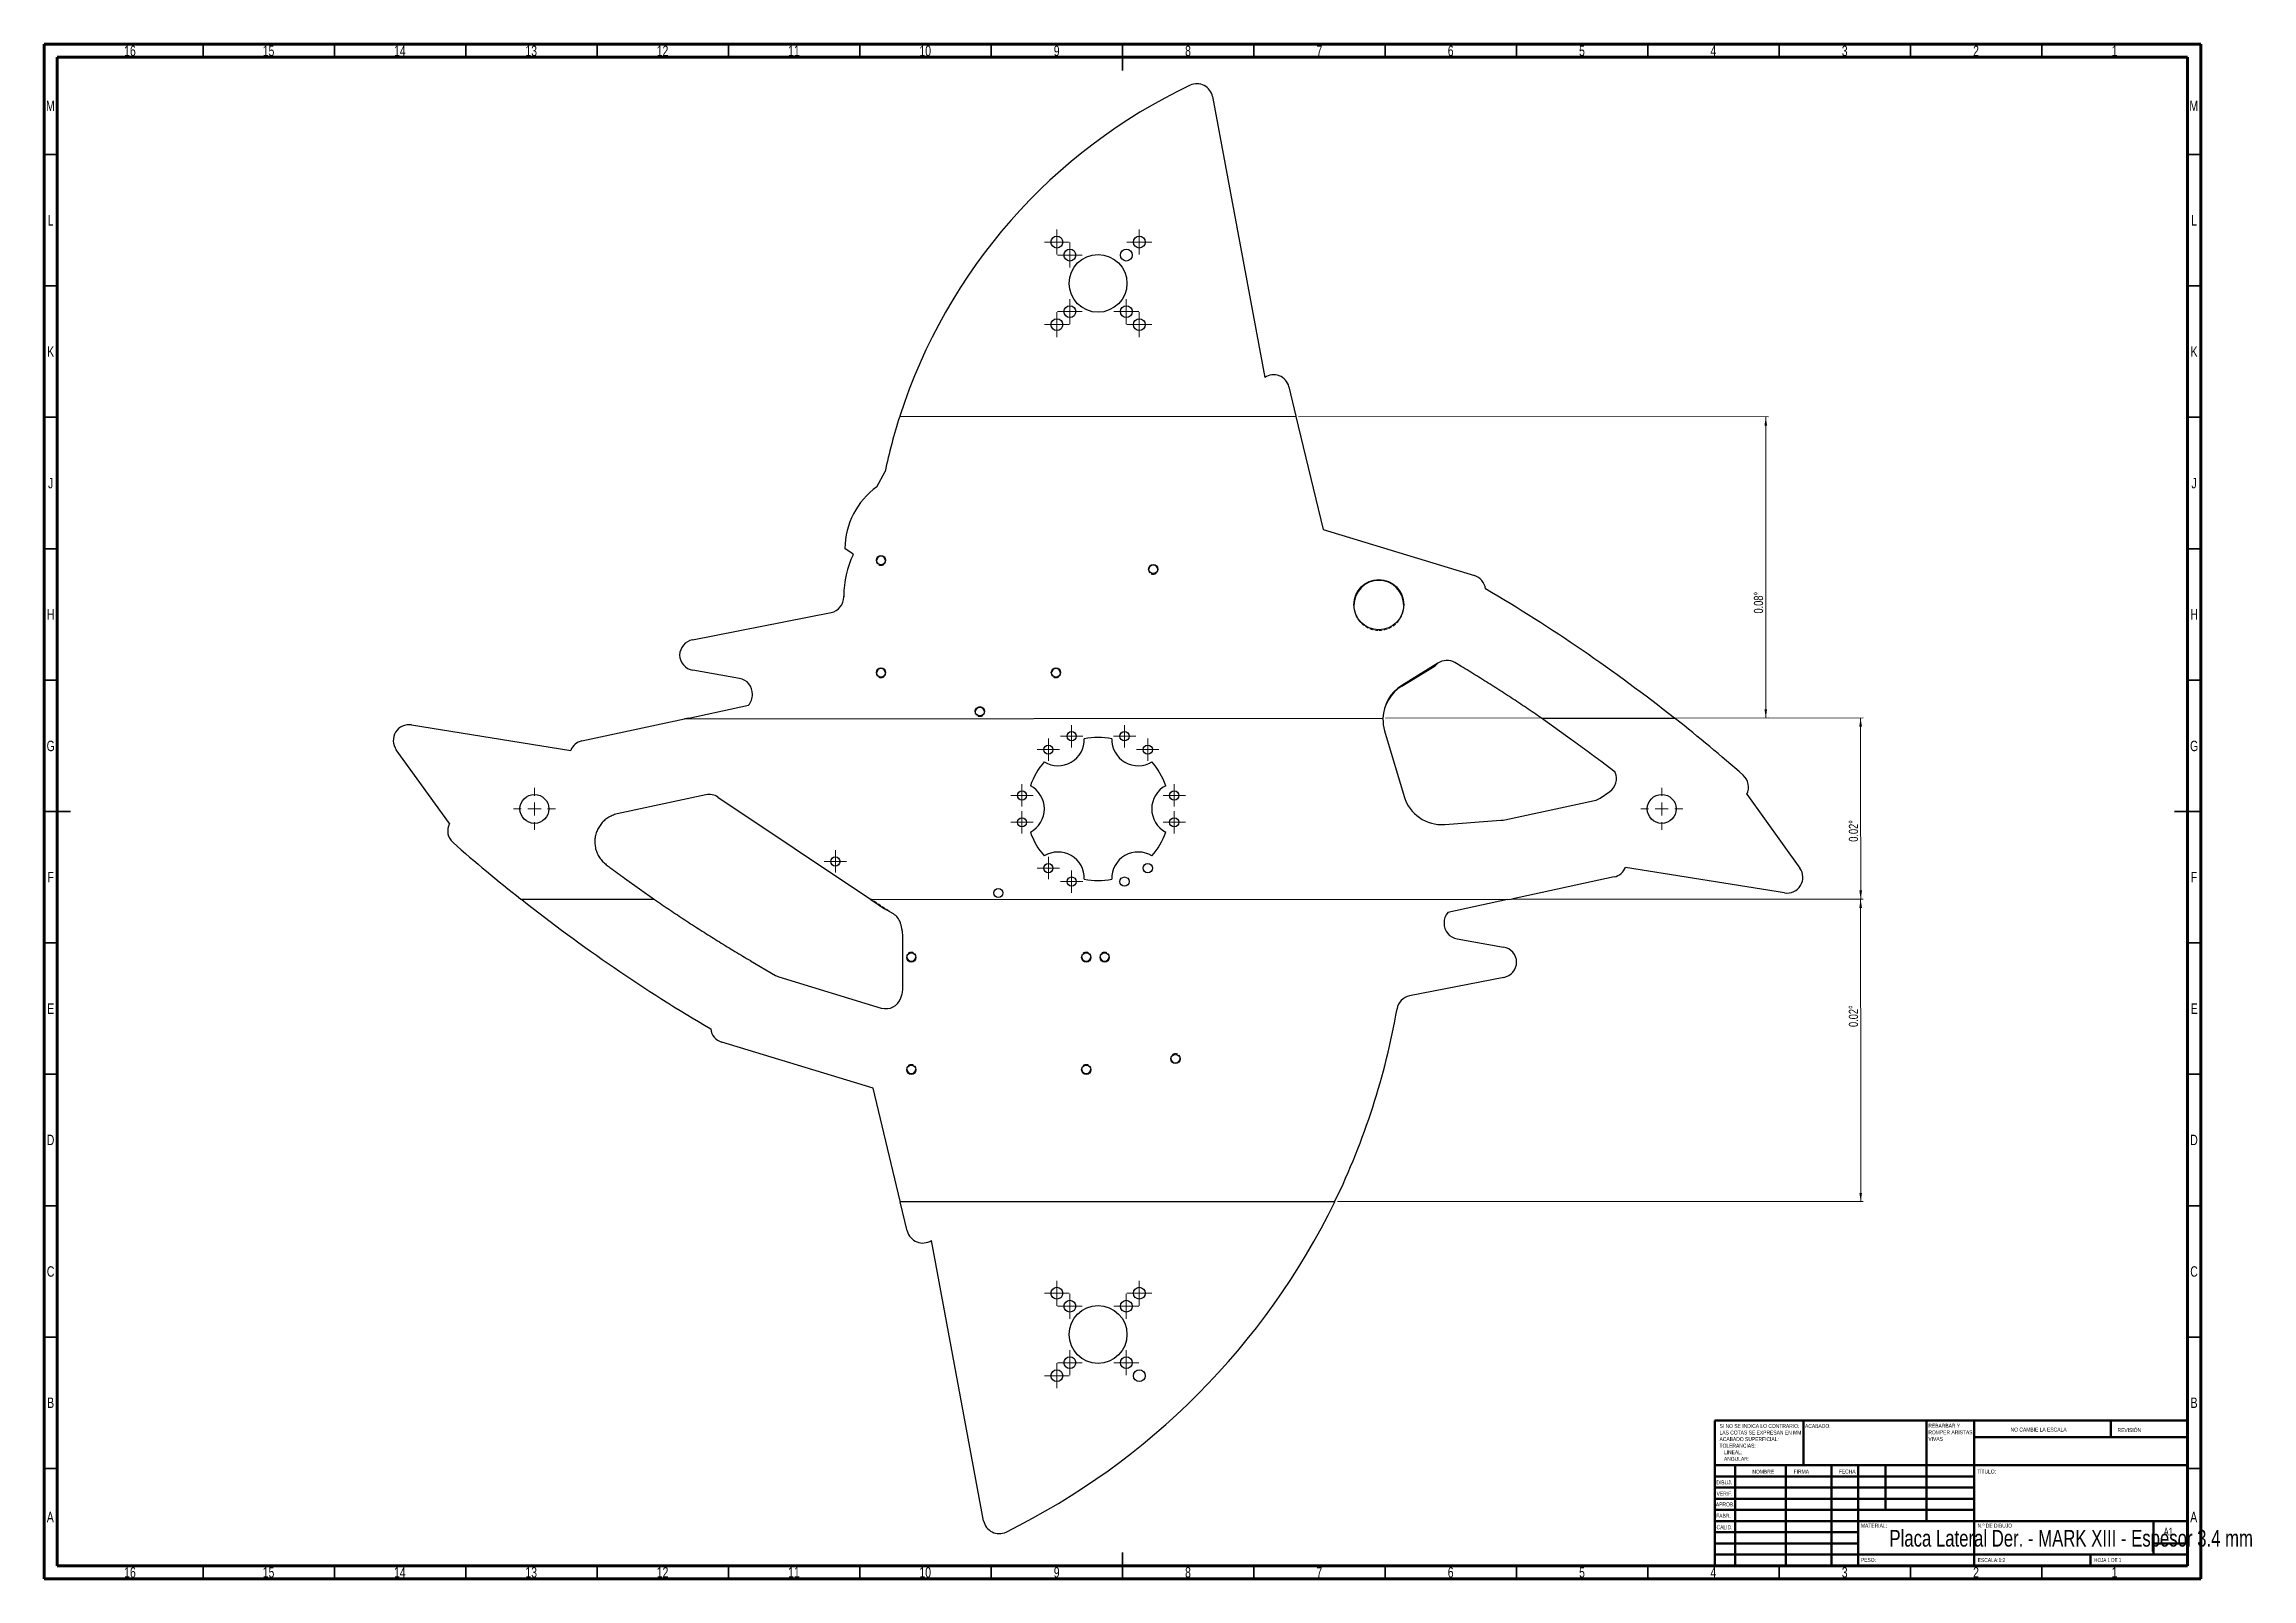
# Model space of a CAD drawing. Header units: millimetres. Extents: x 15 to 855, y 5 to 589.
import ezdxf

# ---------------------------------------------------------------- set-up
doc = ezdxf.new("R2010")
doc.units = ezdxf.units.MM
doc.linetypes.add('HIDDEN', pattern=[1.905, 1.27, -0.635])
doc.styles.add('SLDTEXTSTYLE0', font='TXT', dxfattribs={"width": 0.75})
doc.styles.add('SLDTEXTSTYLE1', font='TXT', dxfattribs={"width": 0.681818})
doc.dimstyles.new('SLDDIMSTYLE0', dxfattribs={"dimtxt": 3.5, "dimasz": 3.302, "dimexe": 0, "dimexo": 0.0625, "dimgap": 0.875, "dimtad": 1, "dimdec": 4, "dimdsep": 46, "dimtxsty": 'SLDTEXTSTYLE0', "dimsah": 1, "dimcen": 0.09, "dimazin": 2, "dimtfac": 1, "dimtofl": 0, "dimtmove": 0, "dimatfit": 3, "dimfxl": 1, "dimfrac": 2, "dimtolj": 1, "dimtzin": 12, "dimarcsym": 0})

# ---------------------------------------------------------------- blocks, each defined once
blk = doc.blocks.new('SW_NOTE_0')
at = {"color": 0, "linetype": 'Continuous', "lineweight": 0, "char_height": 1.5, "attachment_point": 1, "style": 'SLDTEXTSTYLE0'}
for s, insert in [('SI NO SE INDICA LO CONTRARIO:', (0, 1.93)), ('ACABADO SUPERFICIAL:', (0, -3.07)), ('TOLERANCIAS:', (0, -5.57)), ('LAS COTAS SE EXPRESAN EN MM', (0, -0.57)), ('LINEAL:', (1.69, -8.07)), ('ANGULAR:', (1.69, -10.57))]:
    blk.add_mtext(s, dxfattribs=dict(at, insert=insert))
blk = doc.blocks.new('SW_NOTE_0_1')
at = {"color": 0, "linetype": 'Continuous', "lineweight": 0, "char_height": 1.5, "attachment_point": 1, "style": 'SLDTEXTSTYLE0'}
for s, insert in [('REBARBAR Y', (0, 1.93)), ('VIVAS', (0, -3.07)), ('ROMPER ARISTAS', (0, -0.57))]:
    blk.add_mtext(s, dxfattribs=dict(at, insert=insert))
blk = doc.blocks.new('_D')
at = {"color": 7, "linetype": 'Continuous', "lineweight": 0}
for p, q in [((492.56, 447.3), (671.42, 447.18)), ((525.68, 332.5), (671.42, 332.61))]:
    blk.add_line(p, q, dxfattribs=at)
at = {"color": 7, "linetype": 'Continuous', "lineweight": 18}
blk.add_arc((81163.35, 393.51), 80492.95, 179.9617963, 180.043348, dxfattribs=at)
for points in [[(670.42, 447.18), (669.91, 443.88), (670.92, 443.88)], [(670.42, 332.61), (670.93, 335.91), (669.91, 335.91)]]:
    blk.add_solid(points, dxfattribs=at)
at = {"color": 7, "linetype": 'Continuous', "lineweight": 18, "insert": (665.89, 372.35), "char_height": 3.5, "attachment_point": 1, "rotation": 90.01117, "style": 'SLDTEXTSTYLE0'}
blk.add_mtext('0.08°', dxfattribs=at)
blk = doc.blocks.new('_D_1')
at = {"color": 7, "linetype": 'Continuous', "lineweight": 0}
for p, q in [((525.68, 332.5), (707.51, 332.64)), ((573.88, 263.58), (707.55, 263.63))]:
    blk.add_line(p, q, dxfattribs=at)
at = {"color": 7, "linetype": 'Continuous', "lineweight": 18}
blk.add_arc((-200507.21, 180.4), 201213.78, 0.0236995, 0.043348, dxfattribs=at)
for points in [[(706.51, 332.64), (706.01, 329.33), (707.03, 329.33)], [(706.55, 263.63), (707.06, 266.94), (706.05, 266.94)]]:
    blk.add_solid(points, dxfattribs=at)
at = {"color": 7, "linetype": 'Continuous', "lineweight": 18, "insert": (702.03, 285.49), "char_height": 3.5, "attachment_point": 1, "rotation": 90.03148, "style": 'SLDTEXTSTYLE0'}
blk.add_mtext('0.02°', dxfattribs=at)
blk = doc.blocks.new('_D_2')
at = {"color": 7, "linetype": 'Continuous', "lineweight": 0}
for p, q in [((573.88, 263.58), (707.53, 263.63)), ((507.37, 148.58), (707.55, 148.58))]:
    blk.add_line(p, q, dxfattribs=at)
at = {"color": 7, "linetype": 'Continuous', "lineweight": 18}
blk.add_arc((-277450.19, 148.58), 278156.74, 0, 0.0236995, dxfattribs=at)
for points in [[(706.53, 263.63), (706.02, 260.33), (707.04, 260.33)], [(706.55, 148.58), (707.06, 151.88), (706.04, 151.88)]]:
    blk.add_solid(points, dxfattribs=at)
at = {"color": 7, "linetype": 'Continuous', "lineweight": 18, "insert": (702.03, 215), "char_height": 3.5, "attachment_point": 1, "rotation": 90.01481, "style": 'SLDTEXTSTYLE0'}
blk.add_mtext('0.02°', dxfattribs=at)
blk = doc.blocks.new('SW_CENTERMARKSYMBOL_0')
at = {"color": 0, "linetype": 'Continuous', "lineweight": 18}
for p, q in [((-2.5, 0), (-4.25, 0)), ((0, 0), (-2.5, 0)), ((0, 2.5), (0, 4.25)), ((0, 0), (0, 2.5)), ((0, 0), (0, -2.5)), ((0, 0), (2.5, 0)), ((2.5, 0), (4.25, 0)), ((0, -2.5), (0, -4.25))]:
    blk.add_line(p, q, dxfattribs=at)
blk = doc.blocks.new('SW_CENTERMARKSYMBOL_1')
at = {"color": 0, "linetype": 'Continuous', "lineweight": 18}
for p, q in [((-2.5, 0), (-4.25, 0)), ((0, 0), (-2.5, 0)), ((0, 2.5), (0, 4.25)), ((0, 0), (0, 2.5)), ((0, 0), (0, -2.5)), ((0, 0), (2.5, 0)), ((2.5, 0), (4.25, 0)), ((0, -2.5), (0, -4.25))]:
    blk.add_line(p, q, dxfattribs=at)
blk = doc.blocks.new('SW_CENTERMARKSYMBOL_2')
at = {"color": 0, "linetype": 'Continuous', "lineweight": 18}
for p, q in [((-2.5, 0), (-4.25, 0)), ((0, 0), (-2.5, 0)), ((0, 2.5), (0, 4.25)), ((0, 0), (0, 2.5)), ((0, 0), (0, -2.5)), ((0, 0), (2.5, 0)), ((2.5, 0), (4.25, 0)), ((0, -2.5), (0, -4.25))]:
    blk.add_line(p, q, dxfattribs=at)
blk = doc.blocks.new('SW_CENTERMARKSYMBOL_3')
at = {"color": 0, "linetype": 'Continuous', "lineweight": 18}
for p, q in [((-5, 0), (-8, 0)), ((0, 0), (-2.5, 0)), ((0, 5), (0, 8)), ((0, 0), (0, 2.5)), ((0, 0), (0, -2.5)), ((0, 0), (2.5, 0)), ((5, 0), (8, 0)), ((0, -5), (0, -8))]:
    blk.add_line(p, q, dxfattribs=at)
blk = doc.blocks.new('SW_CENTERMARKSYMBOL_4')
at = {"color": 0, "linetype": 'Continuous', "lineweight": 18}
for p, q in [((-5, 0), (-8, 0)), ((0, 0), (-2.5, 0)), ((0, 5), (0, 8)), ((0, 0), (0, 2.5)), ((0, 0), (0, -2.5)), ((0, 0), (2.5, 0)), ((5, 0), (8, 0)), ((0, -5), (0, -8))]:
    blk.add_line(p, q, dxfattribs=at)
blk = doc.blocks.new('SW_CENTERMARKSYMBOL_5')
at = {"color": 0, "linetype": 'Continuous', "lineweight": 18}
for p, q in [((-2.5, 0), (-4.25, 0)), ((0, 0), (-2.5, 0)), ((0, 2.5), (0, 4.25)), ((0, 0), (0, 2.5)), ((0, 0), (0, -2.5)), ((0, 0), (2.5, 0)), ((2.5, 0), (4.25, 0)), ((0, -2.5), (0, -4.25))]:
    blk.add_line(p, q, dxfattribs=at)
blk = doc.blocks.new('SW_CENTERMARKSYMBOL_6')
at = {"color": 0, "linetype": 'Continuous', "lineweight": 18}
for p, q in [((-2.5, 0), (-4.25, 0)), ((0, 0), (-2.5, 0)), ((0, 2.5), (0, 4.25)), ((0, 0), (0, 2.5)), ((0, 0), (0, -2.5)), ((0, 0), (2.5, 0)), ((2.5, 0), (4.25, 0)), ((0, -2.5), (0, -4.25))]:
    blk.add_line(p, q, dxfattribs=at)
blk = doc.blocks.new('SW_CENTERMARKSYMBOL_7')
at = {"color": 0, "linetype": 'Continuous', "lineweight": 18}
for p, q in [((-2.5, 0), (-4.25, 0)), ((0, 0), (-2.5, 0)), ((0, 2.5), (0, 4.25)), ((0, 0), (0, 2.5)), ((0, 0), (0, -2.5)), ((0, 0), (2.5, 0)), ((2.5, 0), (4.25, 0)), ((0, -2.5), (0, -4.25))]:
    blk.add_line(p, q, dxfattribs=at)
blk = doc.blocks.new('SW_CENTERMARKSYMBOL_8')
at = {"color": 0, "linetype": 'Continuous', "lineweight": 18}
for p, q in [((-2.5, 0), (-4.25, 0)), ((0, 0), (-2.5, 0)), ((0, 2.5), (0, 4.25)), ((0, 0), (0, 2.5)), ((0, 0), (0, -2.5)), ((0, 0), (2.5, 0)), ((2.5, 0), (4.25, 0)), ((0, -2.5), (0, -4.25))]:
    blk.add_line(p, q, dxfattribs=at)
blk = doc.blocks.new('SW_CENTERMARKSYMBOL_9')
at = {"color": 0, "linetype": 'Continuous', "lineweight": 18}
for p, q in [((-2.5, 0), (-4.25, 0)), ((0, 0), (-2.5, 0)), ((0, 2.5), (0, 4.25)), ((0, 0), (0, 2.5)), ((0, 0), (0, -2.5)), ((0, 0), (2.5, 0)), ((2.5, 0), (4.25, 0)), ((0, -2.5), (0, -4.25))]:
    blk.add_line(p, q, dxfattribs=at)
blk = doc.blocks.new('SW_CENTERMARKSYMBOL_10')
at = {"color": 0, "linetype": 'Continuous', "lineweight": 18}
for p, q in [((-2.5, 0), (-4.25, 0)), ((0, 0), (-2.5, 0)), ((0, 2.5), (0, 4.25)), ((0, 0), (0, 2.5)), ((0, 0), (0, -2.5)), ((0, 0), (2.5, 0)), ((2.5, 0), (4.25, 0)), ((0, -2.5), (0, -4.25))]:
    blk.add_line(p, q, dxfattribs=at)
blk = doc.blocks.new('SW_CENTERMARKSYMBOL_11')
at = {"color": 0, "linetype": 'Continuous', "lineweight": 18}
for p, q in [((-2.5, 0), (-4.25, 0)), ((0, 0), (-2.5, 0)), ((0, 2.5), (0, 4.25)), ((0, 0), (0, 2.5)), ((0, 0), (0, -2.5)), ((0, 0), (2.5, 0)), ((2.5, 0), (4.25, 0)), ((0, -2.5), (0, -4.25))]:
    blk.add_line(p, q, dxfattribs=at)
blk = doc.blocks.new('SW_CENTERMARKSYMBOL_12')
at = {"color": 0, "linetype": 'Continuous', "lineweight": 18}
for p, q in [((-2.5, 0), (-4.25, 0)), ((0, 0), (-2.5, 0)), ((0, 2.5), (0, 4.25)), ((0, 0), (0, 2.5)), ((0, 0), (0, -2.5)), ((0, 0), (2.5, 0)), ((2.5, 0), (4.25, 0)), ((0, -2.5), (0, -4.25))]:
    blk.add_line(p, q, dxfattribs=at)
blk = doc.blocks.new('SW_CENTERMARKSYMBOL_13')
at = {"color": 0, "linetype": 'Continuous', "lineweight": 18}
for p, q in [((-2.5, 0), (-4.75, 0)), ((0, 0), (-2.5, 0)), ((0, 2.5), (0, 4.75)), ((0, 0), (0, 2.5)), ((0, 0), (0, -2.5)), ((0, 0), (2.5, 0)), ((2.5, 0), (4.75, 0)), ((0, -2.5), (0, -4.75))]:
    blk.add_line(p, q, dxfattribs=at)
blk = doc.blocks.new('SW_CENTERMARKSYMBOL_14')
at = {"color": 0, "linetype": 'Continuous', "lineweight": 18}
for p, q in [((-2.5, 0), (-4.75, 0)), ((0, 0), (-2.5, 0)), ((0, 2.5), (0, 4.75)), ((0, 0), (0, 2.5)), ((0, 0), (0, -2.5)), ((0, 0), (2.5, 0)), ((2.5, 0), (4.75, 0)), ((0, -2.5), (0, -4.75))]:
    blk.add_line(p, q, dxfattribs=at)
blk = doc.blocks.new('SW_CENTERMARKSYMBOL_15')
at = {"color": 0, "linetype": 'Continuous', "lineweight": 18}
for p, q in [((-2.5, 0), (-4.75, 0)), ((0, 0), (-2.5, 0)), ((0, 2.5), (0, 4.75)), ((0, 0), (0, 2.5)), ((0, 0), (0, -2.5)), ((0, 0), (2.5, 0)), ((2.5, 0), (4.75, 0)), ((0, -2.5), (0, -4.75))]:
    blk.add_line(p, q, dxfattribs=at)
blk = doc.blocks.new('SW_CENTERMARKSYMBOL_16')
at = {"color": 0, "linetype": 'Continuous', "lineweight": 18}
for p, q in [((-2.5, 0), (-4.75, 0)), ((0, 0), (-2.5, 0)), ((0, 2.5), (0, 4.75)), ((0, 0), (0, 2.5)), ((0, 0), (0, -2.5)), ((0, 0), (2.5, 0)), ((2.5, 0), (4.75, 0)), ((0, -2.5), (0, -4.75))]:
    blk.add_line(p, q, dxfattribs=at)
blk = doc.blocks.new('SW_CENTERMARKSYMBOL_17')
at = {"color": 0, "linetype": 'Continuous', "lineweight": 18}
for p, q in [((-2.5, 0), (-4.75, 0)), ((0, 0), (-2.5, 0)), ((0, 2.5), (0, 4.75)), ((0, 0), (0, 2.5)), ((0, 0), (0, -2.5)), ((0, 0), (2.5, 0)), ((2.5, 0), (4.75, 0)), ((0, -2.5), (0, -4.75))]:
    blk.add_line(p, q, dxfattribs=at)
blk = doc.blocks.new('SW_CENTERMARKSYMBOL_18')
at = {"color": 0, "linetype": 'Continuous', "lineweight": 18}
for p, q in [((-2.5, 0), (-4.75, 0)), ((0, 0), (-2.5, 0)), ((0, 2.5), (0, 4.75)), ((0, 0), (0, 2.5)), ((0, 0), (0, -2.5)), ((0, 0), (2.5, 0)), ((2.5, 0), (4.75, 0)), ((0, -2.5), (0, -4.75))]:
    blk.add_line(p, q, dxfattribs=at)
blk = doc.blocks.new('SW_CENTERMARKSYMBOL_19')
at = {"color": 0, "linetype": 'Continuous', "lineweight": 18}
for p, q in [((-2.5, 0), (-4.75, 0)), ((0, 0), (-2.5, 0)), ((0, 2.5), (0, 4.75)), ((0, 0), (0, 2.5)), ((0, 0), (0, -2.5)), ((0, 0), (2.5, 0)), ((2.5, 0), (4.75, 0)), ((0, -2.5), (0, -4.75))]:
    blk.add_line(p, q, dxfattribs=at)
blk = doc.blocks.new('SW_CENTERMARKSYMBOL_20')
at = {"color": 0, "linetype": 'Continuous', "lineweight": 18}
for p, q in [((-2.5, 0), (-4.75, 0)), ((0, 0), (-2.5, 0)), ((0, 2.5), (0, 4.75)), ((0, 0), (0, 2.5)), ((0, 0), (0, -2.5)), ((0, 0), (2.5, 0)), ((2.5, 0), (4.75, 0)), ((0, -2.5), (0, -4.75))]:
    blk.add_line(p, q, dxfattribs=at)
blk = doc.blocks.new('SW_CENTERMARKSYMBOL_21')
at = {"color": 0, "linetype": 'Continuous', "lineweight": 18}
for p, q in [((-2.5, 0), (-4.75, 0)), ((0, 0), (-2.5, 0)), ((0, 2.5), (0, 4.75)), ((0, 0), (0, 2.5)), ((0, 0), (0, -2.5)), ((0, 0), (2.5, 0)), ((2.5, 0), (4.75, 0)), ((0, -2.5), (0, -4.75))]:
    blk.add_line(p, q, dxfattribs=at)
blk = doc.blocks.new('SW_CENTERMARKSYMBOL_22')
at = {"color": 0, "linetype": 'Continuous', "lineweight": 18}
for p, q in [((-2.5, 0), (-4.75, 0)), ((0, 0), (-2.5, 0)), ((0, 2.5), (0, 4.75)), ((0, 0), (0, 2.5)), ((0, 0), (0, -2.5)), ((0, 0), (2.5, 0)), ((2.5, 0), (4.75, 0)), ((0, -2.5), (0, -4.75))]:
    blk.add_line(p, q, dxfattribs=at)
blk = doc.blocks.new('SW_CENTERMARKSYMBOL_23')
at = {"color": 0, "linetype": 'Continuous', "lineweight": 18}
for p, q in [((-2.5, 0), (-4.75, 0)), ((0, 0), (-2.5, 0)), ((0, 2.5), (0, 4.75)), ((0, 0), (0, 2.5)), ((0, 0), (0, -2.5)), ((0, 0), (2.5, 0)), ((2.5, 0), (4.75, 0)), ((0, -2.5), (0, -4.75))]:
    blk.add_line(p, q, dxfattribs=at)
blk = doc.blocks.new('SW_CENTERMARKSYMBOL_24')
at = {"color": 0, "linetype": 'Continuous', "lineweight": 18}
for p, q in [((-2.5, 0), (-4.75, 0)), ((0, 0), (-2.5, 0)), ((0, 2.5), (0, 4.75)), ((0, 0), (0, 2.5)), ((0, 0), (0, -2.5)), ((0, 0), (2.5, 0)), ((2.5, 0), (4.75, 0)), ((0, -2.5), (0, -4.75))]:
    blk.add_line(p, q, dxfattribs=at)
blk = doc.blocks.new('SW_CENTERMARKSYMBOL_25')
at = {"color": 0, "linetype": 'Continuous', "lineweight": 18}
for p, q in [((-2.5, 0), (-4.75, 0)), ((0, 0), (-2.5, 0)), ((0, 2.5), (0, 4.75)), ((0, 0), (0, 2.5)), ((0, 0), (0, -2.5)), ((0, 0), (2.5, 0)), ((2.5, 0), (4.75, 0)), ((0, -2.5), (0, -4.75))]:
    blk.add_line(p, q, dxfattribs=at)
blk = doc.blocks.new('SW_CENTERMARKSYMBOL_26')
at = {"color": 0, "linetype": 'Continuous', "lineweight": 18}
for p, q in [((-2.5, 0), (-4.75, 0)), ((0, 0), (-2.5, 0)), ((0, 2.5), (0, 4.75)), ((0, 0), (0, 2.5)), ((0, 0), (0, -2.5)), ((0, 0), (2.5, 0)), ((2.5, 0), (4.75, 0)), ((0, -2.5), (0, -4.75))]:
    blk.add_line(p, q, dxfattribs=at)

msp = doc.modelspace()

# ---------------------------------------------------------------- linework, layer by layer
at = {"color": 7, "linetype": 'Continuous', "lineweight": 70}
for p, q in [((15, 5), (15, 589)), ((15, 589), (836, 589)), ((836, 589), (836, 5)), ((20, 10), (20, 584)), ((20, 584), (831, 584)), ((831, 584), (831, 10)), ((831, 10), (20, 10)), ((836, 5), (15, 5))]:
    msp.add_line(p, q, dxfattribs=at)
at = {"color": 7, "linetype": 'Continuous', "lineweight": 35}
for p, q in [((75.5, 584), (75.5, 589)), ((125.5, 584), (125.5, 589)), ((175.5, 584), (175.5, 589)), ((225.5, 584), (225.5, 589)), ((275.5, 584), (275.5, 589)), ((325.5, 584), (325.5, 589)), ((375.5, 584), (375.5, 589)), ((425.5, 589), (425.5, 579)), ((425.5, 584), (425.5, 589)), ((475.5, 584), (475.5, 589)), ((525.5, 584), (525.5, 589)), ((575.5, 584), (575.5, 589)), ((625.5, 584), (625.5, 589)), ((675.5, 584), (675.5, 589)), ((725.5, 584), (725.5, 589)), ((775.5, 584), (775.5, 589)), ((20, 547), (15, 547)), ((831, 547), (836, 547)), ((20, 497), (15, 497)), ((831, 497), (836, 497)), ((20, 447), (15, 447)), ((831, 447), (836, 447)), ((20, 397), (15, 397)), ((831, 397), (836, 397)), ((20, 347), (15, 347)), ((831, 347), (836, 347)), ((15, 297), (25, 297)), ((20, 297), (15, 297)), ((836, 297), (826, 297)), ((831, 297), (836, 297)), ((20, 247), (15, 247)), ((831, 247), (836, 247)), ((20, 197), (15, 197)), ((831, 197), (836, 197)), ((20, 147), (15, 147)), ((831, 147), (836, 147)), ((20, 97), (15, 97)), ((831, 97), (836, 97)), ((20, 47), (15, 47)), ((831, 47), (836, 47)), ((75.5, 10), (75.5, 5)), ((125.5, 10), (125.5, 5)), ((175.5, 10), (175.5, 5)), ((225.5, 10), (225.5, 5)), ((275.5, 10), (275.5, 5)), ((325.5, 10), (325.5, 5)), ((375.5, 10), (375.5, 5)), ((425.5, 5), (425.5, 15)), ((425.5, 10), (425.5, 5)), ((475.5, 10), (475.5, 5)), ((525.5, 10), (525.5, 5)), ((575.5, 10), (575.5, 5)), ((625.5, 10), (625.5, 5)), ((675.5, 10), (675.5, 5)), ((725.5, 10), (725.5, 5)), ((775.5, 10), (775.5, 5))]:
    msp.add_line(p, q, dxfattribs=at)
at = {"color": 7, "linetype": 'Continuous', "lineweight": 25}
for p, q in [((459.76815, 569.03976), (479.68956, 462.18078)), ((488.86989, 458.60528), (491.54362, 447.49833)), ((340.73024, 447.49833), (340.71061, 447.29718)), ((491.55824, 447.29718), (491.54362, 447.49833)), ((491.55824, 447.29718), (501.88329, 404.25932)), ((331.94145, 420.59311), (335.13708, 426.37298)), ((501.88329, 404.25932), (559.48811, 386.747)), ((322.93553, 394.98048), (319.86067, 397.08503)), ((322.93553, 394.69916), (322.83604, 394.76726)), ((261.77362, 362.31455), (314.57284, 372.73478)), ((545.57443, 353.39116), (531.85984, 345.00102)), ((279.69488, 347.65557), (261.90452, 350.75689)), ((531.85984, 344.7197), (544.5621, 352.49053)), ((531.85984, 345.00102), (531.85984, 344.7197)), ((260.36732, 332.49845), (283.14234, 337.43154)), ((154.86124, 329.94591), (215.44662, 320.2662)), ((219.73738, 323.86788), (258.78713, 332.2973)), ((260.36732, 332.49845), (258.78713, 332.2973)), ((524.67232, 332.2973), (524.6775, 332.49847)), ((585.05703, 332.49845), (583.56415, 333.52358)), ((596.45831, 324.33319), (585.05703, 332.49845)), ((636.04616, 332.2973), (635.61428, 332.49845)), ((169.27831, 292.40897), (149.04512, 320.51564)), ((525.28823, 327.74814), (532.69713, 302.75597)), ((613.0509, 311.92003), (607.58393, 316.10957)), ((266.92533, 303.36304), (233.19956, 296.08288)), ((607.3717, 302.11395), (610.9875, 304.61957)), ((663.17814, 303.56731), (683.41133, 275.46064)), ((233.19956, 296.08288), (232.59437, 295.93394)), ((271.52349, 302.4878), (329.6372, 263.67898)), ((571.09404, 293.81407), (605.22027, 301.18068)), ((548.20926, 292.062), (569.59823, 293.67898)), ((569.59823, 293.67898), (569.82802, 293.67898)), ((235.99814, 271.64309), (247.39943, 263.47783)), ((612.71907, 272.1084), (573.66932, 263.67898)), ((677.59521, 266.03037), (617.00983, 275.71007)), ((196.41029, 263.67898), (196.84218, 263.47783)), ((247.39943, 263.47783), (248.8923, 262.4527)), ((329.6372, 263.67898), (329.93807, 263.47783)), ((329.72816, 263.47783), (334.92958, 259.99241)), ((329.93807, 263.47783), (329.72816, 263.47783)), ((572.08913, 263.47783), (549.31412, 258.54474)), ((572.08913, 263.47783), (573.66932, 263.67898)), ((338.28456, 258.02559), (334.92958, 259.99241)), ((341.8681, 249.85245), (341.75831, 251.08391)), ((341.89856, 248.88014), (341.8681, 249.85245)), ((341.918, 242.20182), (341.89856, 248.88014)), ((552.92612, 248.51356), (570.60717, 245.43129)), ((283.91189, 240.22651), (293.4401, 234.6329)), ((341.87929, 232.83744), (341.918, 242.19678)), ((341.918, 242.19678), (341.918, 242.20182)), ((294.73251, 234.06658), (333.70775, 222.2178)), ((341.13625, 226.03487), (341.52281, 227.17704)), ((341.83916, 229.0372), (341.87929, 232.83744)), ((570.73441, 233.87291), (534.7986, 226.8041)), ((330.57316, 191.71696), (272.96834, 209.22928)), ((340.89821, 148.6791), (330.57316, 191.71696)), ((340.89821, 148.6791), (340.91283, 148.47795)), ((343.58656, 137.371), (340.91283, 148.47795)), ((506.35517, 148.47795), (506.3848, 148.6791)), ((372.65855, 27.09613), (352.76689, 133.7955))]:
    msp.add_line(p, q, dxfattribs=at)
at = {"color": 7, "linetype": 'Continuous'}
for p, q in [((340.72042, 447.39776), (491.55824, 447.29718)), ((258.78713, 332.2973), (524.67555, 332.49846)), ((585.05703, 332.49845), (635.61428, 332.49845)), ((196.62623, 263.57841), (247.25899, 263.57841)), ((329.72816, 263.47783), (572.87922, 263.57841)), ((340.90552, 148.57852), (506.36999, 148.57852))]:
    msp.add_line(p, q, dxfattribs=at)
at = {"color": 7, "linetype": 'HIDDEN', "lineweight": 18}
for p, q in [((331.82993, 392.65136), (331.82993, 392.37003)), ((335.32993, 392.37003), (335.32993, 392.65136)), ((435.47823, 389.27158), (435.47823, 388.99025)), ((438.97823, 388.99025), (438.97823, 389.27158)), ((513.62823, 375.7057), (513.62823, 375.42438)), ((532.62823, 375.42438), (532.62823, 375.7057)), ((331.82993, 349.90578), (331.82993, 349.62446)), ((335.32993, 349.62446), (335.32993, 349.90578)), ((398.42993, 349.90578), (398.42993, 349.62446)), ((401.92993, 349.62446), (401.92993, 349.90578)), ((369.47823, 335.13754), (369.47823, 334.85621)), ((372.97823, 334.85621), (372.97823, 335.13754)), ((329.93807, 263.47783), (330.14799, 263.47783)), ((338.28456, 258.02559), (330.14799, 263.47783)), ((343.36826, 241.74753), (343.36826, 241.4662)), ((346.86826, 241.4662), (346.86826, 241.74753)), ((409.96826, 241.74753), (409.96826, 241.4662)), ((413.46826, 241.4662), (413.46826, 241.74753)), ((416.96826, 241.74753), (416.96826, 241.4662)), ((420.46826, 241.4662), (420.46826, 241.74753)), ((443.92635, 203.11582), (443.92635, 202.83449)), ((447.42635, 202.83449), (447.42635, 203.11582)), ((343.36826, 199.00195), (343.36826, 198.72063)), ((346.86826, 198.72063), (346.86826, 199.00195)), ((409.96826, 199.00195), (409.96826, 198.72063)), ((413.46826, 198.72063), (413.46826, 199.00195))]:
    msp.add_line(p, q, dxfattribs=at)
at = {"color": 7, "linetype": 'Continuous', "lineweight": 50}
for p, q in [((651, 65.25), (831, 65.25)), ((651, 65.25), (651, 10)), ((684.8, 48.25), (684.8, 65.25)), ((731.6, 65.25), (731.6, 27)), ((749.8, 65.25), (749.8, 10)), ((831, 58.875), (749.8, 58.875)), ((801.8, 58.875), (801.8, 65.25)), ((831, 48.25), (651, 48.25)), ((749.8, 44), (651, 44)), ((658.8, 48.25), (658.8, 10)), ((677.99095, 48.25), (677.99095, 10)), ((695.39893, 48.25), (695.39893, 10)), ((705.6, 10), (705.6, 48.25)), ((716, 31.25), (716, 48.25)), ((749.8, 39.75), (651, 39.75)), ((749.8, 35.5), (651, 35.5)), ((749.8, 31.25), (651, 31.25)), ((705.6, 27), (651, 27)), ((705.6, 27), (831, 27)), ((818, 14.25), (818, 27)), ((705.6, 22.74993), (651, 22.74993)), ((705.6, 18.5), (651, 18.5)), ((831, 18.5), (818, 18.5)), ((651, 14.25), (831, 14.25)), ((794, 10), (794, 14.25))]:
    msp.add_line(p, q, dxfattribs=at)
at = {"color": 7, "linetype": 'Continuous', "lineweight": 25}
for centre, radius in [((400.53046, 513.67733), 2.25), ((431.926, 513.67733), 2.25), ((405.4802, 508.72758), 2.25), ((416.22823, 497.97956), 11), ((426.97625, 508.72758), 2.25), ((405.4802, 487.23154), 2.25), ((426.97625, 487.23154), 2.25), ((400.53046, 482.28179), 2.25), ((431.926, 482.28179), 2.25), ((397.31099, 320.53283), 1.75), ((406.16257, 325.64329), 1.75), ((426.29388, 325.64329), 1.75), ((435.14546, 320.53283), 1.75), ((201.64823, 297.98814), 5.5), ((387.24533, 303.0986), 1.75), ((445.21112, 303.0986), 1.75), ((630.80823, 297.98814), 5.5), ((387.24533, 292.87767), 1.75), ((445.21112, 292.87767), 1.75), ((316.22823, 277.98814), 1.75), ((397.31099, 275.44345), 1.75), ((406.16257, 270.33299), 1.75), ((426.29388, 270.33299), 1.75), ((435.14546, 275.44345), 1.75), ((378.22823, 265.98814), 1.75), ((400.53046, 113.69449), 2.25), ((405.4802, 108.74474), 2.25), ((426.97625, 108.74474), 2.25), ((431.926, 113.69449), 2.25), ((416.22823, 97.99672), 11), ((400.53046, 82.29895), 2.25), ((405.4802, 87.24869), 2.25), ((426.97625, 87.24869), 2.25), ((431.926, 82.29895), 2.25)]:
    msp.add_circle(centre, radius, dxfattribs=at)
for centre, radius, start, end in [((541.5387, 382.58936), 211.03842, 115.31364645, 162.08718486), ((453.86977, 567.94014), 6, 10.56026122, 115.31364645), ((483.03653, 457.20104), 6, 13.53506047, 123.90569803), ((549.03088, 348.48679), 6, 125.1749929, 138.14169812), ((549.03088, 348.48679), 6, 59.24395159, 125.1749929), ((153.91462, 324.02106), 6, 80.92259002, 215.74904113), ((539.6696, 332.01148), 15, 178.90821294, 196.51240711), ((246.48726, -160.49527), 628.17246, 48.61271217, 51.67317286), ((221.0034, 318.00297), 6, 102.18115615, 157.83930538), ((401.01014, 324.36788), 9.97954, 238.03400734, 1.9260242), ((416.22823, 297.98814), 27.225, 78.89405455, 101.10594545), ((431.44631, 324.36788), 9.97954, 178.0739758, 301.96599266), ((416.22823, 297.98814), 27.225, 138.85408608, 161.07601575), ((416.22823, 297.98814), 27.225, 18.92398425, 41.14591392), ((607.57005, 309.55121), 6, 304.72058327, 22.87326542), ((609.4013, 307.15763), 6, 51.96391051, 52.53575376), ((268.19135, 297.49813), 6, 56.26467523, 102.18115615), ((385.82368, 297.98814), 9.97954, 297.77882428, 62.22117572), ((446.63277, 297.98814), 9.97954, 117.77882428, 242.22117572), ((547.0785, 307.01932), 15, 196.51240711, 274.32327565), ((657.83374, 306.29446), 6, 332.96553792, 48.61271217), ((603.95425, 307.04559), 6, 282.18115615, 304.72058327), ((174.62271, 289.68181), 6, 152.96553792, 228.61271217), ((416.22823, 297.98814), 27.225, 198.92398425, 221.14591392), ((416.22823, 297.98814), 27.225, 318.85408608, 341.07601575), ((569.82802, 299.67898), 6, 270, 282.18115615), ((585.96919, 756.47154), 628.17246, 228.61271217, 231.67317286), ((401.01014, 271.60839), 9.97954, 358.0739758, 121.96599266), ((431.44631, 271.60839), 9.97954, 58.03400734, 181.9260242), ((416.22823, 297.98814), 27.225, 258.89405455, 281.10594545), ((611.45305, 277.97331), 6, 282.18115615, 337.83930538), ((678.54183, 271.95522), 6, 260.92259002, 35.74904113), ((335.25013, 252.84947), 6, 17.92037081, 59.6195523), ((286.94948, 245.40077), 6, 239.39348462, 239.58461997), ((296.47769, 239.80716), 6, 239.58461997, 253.09031879), ((335.8395, 229.10056), 6, 341.30162086, 359.39500261), ((335.45293, 227.95839), 6, 253.09031879, 341.30162086), ((259.92996, 268.73997), 274.20492, 296.25070624, 333.98639974), ((349.41992, 138.77524), 6, 193.53506047, 303.90569803), ((378.55693, 28.19575), 6, 190.56026122, 296.25070624)]:
    msp.add_arc(centre, radius, start, end, dxfattribs=at)
for centre, major_axis, start_param, end_param in [((541.5387, 382.22735), (0, -211.75959), 4.400053842, 4.502378106), ((349.27846, 396.7432), (0, -29.5203), 3.771782762, 4.700809436), ((356.21386, 378.93598), (0, -36.9257), 4.271338935, 4.708579656), ((356.21386, 379.2173), (0, -36.9257), 4.271338935, 4.27771503), ((333.57993, 392.37003), (0, -1.75598), 1.570796327, 4.71238898), ((437.22823, 388.99025), (0, -1.75598), 1.570796327, 4.71238898), ((557.74837, 380.98514), (0, -6.0205), 1.694348991, 2.847411067), ((313.41492, 378.64211), (0, -6.0205), 0.194204823, 1.577639115), ((313.41492, 378.92343), (0, -6.0205), 1.554157132, 1.577639115), ((356.21386, 378.93598), (0, -36.9257), 4.715441546, 4.719231768), ((356.21386, 379.2173), (0, -36.9257), 4.716198305, 4.719231768), ((523.12823, 375.42438), (0, -9.53246), 1.570796327, 4.71238898), ((246.48726, -162.3204), (0, -630.31911), 2.473539433, 2.612232307), ((262.93153, 356.40722), (0, -6.0205), 3.335797476, 4.689023093), ((262.93153, 356.68854), (0, -6.0205), 4.735754868, 6.111170053), ((278.66787, 341.72392), (0, -6.0205), 1.547430439, 2.9695774), ((333.57993, 349.62446), (0, -1.75598), 1.570796327, 4.71238898), ((400.17993, 349.62446), (0, -1.75598), 1.570796327, 4.71238898), ((539.6696, 332.15071), (0, -15.05126), 3.689205581, 4.689283447), ((539.6696, 331.86939), (0, -15.05126), 3.689205581, 4.670582316), ((278.66787, 341.4426), (0, -6.0205), 0.841650654, 1.594162215), ((371.22823, 334.85621), (0, -1.75598), 1.570796327, 4.71238898), ((585.96919, 758.29668), (0, 630.31911), 2.473539433, 2.612232307), ((553.95313, 254.44521), (0, 6.0205), 1.547430439, 2.9695774), ((553.95313, 254.72653), (0, 6.0205), 0.883822011, 1.594162215), ((569.58016, 239.49964), (0, 6.0205), 4.735754868, 6.111170053), ((345.11826, 241.74753), (0, 1.75598), 1.570796327, 4.71238898), ((411.71826, 241.74753), (0, 1.75598), 1.570796327, 4.71238898), ((418.71826, 241.74753), (0, 1.75598), 1.570796327, 4.71238898), ((569.58016, 239.78096), (0, 6.0205), 3.335174553, 4.689023093), ((259.92996, 269.29114), (0, 275.14196), 4.258612476, 4.539402496), ((535.95285, 220.89605), (0, 6.0205), 0.193581899, 1.397809842), ((274.70808, 214.99114), (0, 6.0205), 1.694348991, 2.847411067), ((445.67635, 203.11582), (0, 1.75598), 1.570796327, 4.71238898), ((345.11826, 199.00195), (0, 1.75598), 1.570796327, 4.71238898), ((411.71826, 199.00195), (0, 1.75598), 1.570796327, 4.71238898)]:
    msp.add_ellipse(centre, major_axis=major_axis, ratio=0.996594347, start_param=start_param, end_param=end_param, dxfattribs=at)
for centre, major_axis in [((333.57993, 392.65136), (0, -1.75598)), ((437.22823, 389.27158), (0, -1.75598)), ((523.12823, 375.7057), (0, -9.53246)), ((333.57993, 349.90578), (0, -1.75598)), ((400.17993, 349.90578), (0, -1.75598)), ((371.22823, 335.13754), (0, -1.75598)), ((345.11826, 241.4662), (0, 1.75598)), ((411.71826, 241.4662), (0, 1.75598)), ((418.71826, 241.4662), (0, 1.75598)), ((445.67635, 202.83449), (0, 1.75598)), ((345.11826, 198.72063), (0, 1.75598)), ((411.71826, 198.72063), (0, 1.75598))]:
    msp.add_ellipse(centre, major_axis=major_axis, ratio=0.996594347, dxfattribs=at)
at = {"color": 7, "linetype": 'HIDDEN', "lineweight": 18}
for centre, major_axis, start_param, end_param in [((333.57993, 392.37003), (0, -1.75598), 4.71238898, 6.283185307), ((333.57993, 392.37003), (0, -1.75598), 0, 1.570796327), ((437.22823, 388.99025), (0, -1.75598), 4.71238898, 6.283185307), ((437.22823, 388.99025), (0, -1.75598), 0, 1.570796327), ((523.12823, 375.42438), (0, -9.53246), 4.71238898, 6.283185307), ((523.12823, 375.42438), (0, -9.53246), 0, 1.570796327), ((333.57993, 349.62446), (0, -1.75598), 4.71238898, 6.283185307), ((333.57993, 349.62446), (0, -1.75598), 0, 1.570796327), ((400.17993, 349.62446), (0, -1.75598), 4.71238898, 6.283185307), ((400.17993, 349.62446), (0, -1.75598), 0, 1.570796327), ((371.22823, 334.85621), (0, -1.75598), 4.71238898, 6.283185307), ((371.22823, 334.85621), (0, -1.75598), 0, 1.570796327), ((345.11826, 241.74753), (0, 1.75598), 0, 1.570796327), ((345.11826, 241.74753), (0, 1.75598), 4.71238898, 6.283185307), ((411.71826, 241.74753), (0, 1.75598), 0, 1.570796327), ((411.71826, 241.74753), (0, 1.75598), 4.71238898, 6.283185307), ((418.71826, 241.74753), (0, 1.75598), 0, 1.570796327), ((418.71826, 241.74753), (0, 1.75598), 4.71238898, 6.283185307), ((445.67635, 203.11582), (0, 1.75598), 0, 1.570796327), ((445.67635, 203.11582), (0, 1.75598), 4.71238898, 6.283185307), ((345.11826, 199.00195), (0, 1.75598), 0, 1.570796327), ((345.11826, 199.00195), (0, 1.75598), 4.71238898, 6.283185307), ((411.71826, 199.00195), (0, 1.75598), 0, 1.570796327), ((411.71826, 199.00195), (0, 1.75598), 4.71238898, 6.283185307)]:
    msp.add_ellipse(centre, major_axis=major_axis, ratio=0.996594347, start_param=start_param, end_param=end_param, dxfattribs=at)
at = {"color": 7, "linetype": 'Continuous', "lineweight": 25}
for points, knots in [([(583.56415, 333.52358), (581.65818, 334.81882), (577.84631, 337.40927), (572.07209, 341.21064), (566.25793, 344.94999), (560.39949, 348.61914), (555.6746, 351.5086), (552.89836, 353.16733), (552.09919, 353.6429)], [0, 0, 0, 0, 0.1666816158, 0.3333571687, 0.5000267188, 0.6666903292, 0.8333480664, 0.9006144566, 0.9006144566, 0.9006144566, 0.9006144566]), ([(229.01199, 276.76039), (229.47826, 276.41416), (231.79584, 274.69326), (234.132, 272.9976), (235.99814, 271.64309)], [0, 0, 0, 0, 0.2011890555, 1, 1, 1, 1]), ([(248.8923, 262.4527), (250.79827, 261.15745), (254.61014, 258.56701), (260.38436, 254.76564), (266.19853, 251.02629), (272.05696, 247.35714), (277.95125, 243.75255), (281.91448, 241.40804), (283.89464, 240.23667)], [0, 0, 0, 0, 0.1666816158, 0.3333571687, 0.5000267188, 0.6666903292, 0.8333480664, 0.9997587069, 0.9997587069, 0.9997587069, 0.9997587069]), ([(341.75831, 251.08391), (341.70085, 251.49212), (341.58595, 252.30851), (341.31465, 253.51448), (341.08541, 254.30487), (340.95904, 254.69564)], [0, 0, 0, 0, 0.2000419563, 0.4000679043, 0.5993774514, 0.5993774514, 0.5993774514, 0.5993774514])]:
    msp.add_open_spline(points, degree=3, knots=knots, dxfattribs=at)
for points in [[(607.58393, 316.10957), (605.74155, 317.49626), (602.05678, 320.26963), (598.32447, 322.97867), (596.45831, 324.33319)], [(232.59437, 295.93394), (232.29702, 295.84364), (231.70231, 295.66305), (230.84388, 295.29645), (230.01814, 294.86301), (229.23311, 294.35891), (228.49406, 293.78974), (227.80658, 293.1592), (227.17568, 292.47205), (226.60603, 291.73333), (226.10182, 290.94849), (225.66676, 290.12331), (225.30407, 289.26386), (225.0164, 288.37648), (224.80588, 287.4677), (224.67406, 286.54421), (224.62191, 285.61282), (224.64981, 284.68039), (224.75757, 283.75379), (224.94438, 282.83984), (225.20886, 281.94527), (225.54909, 281.07669), (225.96252, 280.24045), (226.4462, 279.44283), (226.99624, 278.68928), (227.60978, 277.98693), (228.27793, 277.3351), (228.7673, 276.95196), (229.01199, 276.76039)]]:
    msp.add_open_spline(points, degree=3, dxfattribs=at)

# ---------------------------------------------------------------- block references
at = {"color": 7, "linetype": 'Continuous', "lineweight": 0}
for name, p in [('SW_CENTERMARKSYMBOL_25', (400.53046, 513.67733)), ('SW_CENTERMARKSYMBOL_26', (405.4802, 508.72758)), ('SW_CENTERMARKSYMBOL_22', (431.926, 513.67733)), ('SW_CENTERMARKSYMBOL_23', (405.4802, 487.23154)), ('SW_CENTERMARKSYMBOL_20', (426.97625, 487.23154)), ('SW_CENTERMARKSYMBOL_24', (400.53046, 482.28179)), ('SW_CENTERMARKSYMBOL_21', (431.926, 482.28179)), ('SW_CENTERMARKSYMBOL_6', (406.16257, 325.64329)), ('SW_CENTERMARKSYMBOL_5', (426.29388, 325.64329)), ('SW_CENTERMARKSYMBOL_7', (397.31099, 320.53283)), ('SW_CENTERMARKSYMBOL_2', (435.14546, 320.53283)), ('SW_CENTERMARKSYMBOL_4', (201.64823, 297.98814)), ('SW_CENTERMARKSYMBOL_8', (387.24533, 303.0986)), ('SW_CENTERMARKSYMBOL_1', (445.21112, 303.0986)), ('SW_CENTERMARKSYMBOL_3', (630.80823, 297.98814)), ('SW_CENTERMARKSYMBOL_9', (387.24533, 292.87767)), ('SW_CENTERMARKSYMBOL_0', (445.21112, 292.87767)), ('SW_CENTERMARKSYMBOL_12', (316.22823, 277.98814)), ('SW_CENTERMARKSYMBOL_11', (397.31099, 275.44345)), ('SW_CENTERMARKSYMBOL_10', (406.16257, 270.33299)), ('SW_CENTERMARKSYMBOL_17', (400.53046, 113.69449)), ('SW_CENTERMARKSYMBOL_13', (431.926, 113.69449)), ('SW_CENTERMARKSYMBOL_18', (405.4802, 108.74474)), ('SW_CENTERMARKSYMBOL_14', (426.97625, 108.74474)), ('SW_CENTERMARKSYMBOL_15', (400.53046, 82.29895)), ('SW_CENTERMARKSYMBOL_16', (405.4802, 87.24869)), ('SW_CENTERMARKSYMBOL_19', (426.97625, 87.24869)), ('SW_NOTE_0', (652.80283, 61.98737)), ('SW_NOTE_0_1', (732.30922, 62.06949))]:
    msp.add_blockref(name, p, dxfattribs=at)

# ---------------------------------------------------------------- texts
for s, insert, char_height, attachment_point, style in [('16', (47.67007, 588.4383), 3.96875, 2, 'SLDTEXTSTYLE0'), ('15', (100.42007, 588.4383), 3.96875, 2, 'SLDTEXTSTYLE0'), ('14', (150.42007, 588.4383), 3.96875, 2, 'SLDTEXTSTYLE0'), ('13', (200.42007, 588.4383), 3.96875, 2, 'SLDTEXTSTYLE0'), ('12', (250.42007, 588.4383), 3.96875, 2, 'SLDTEXTSTYLE0'), ('11', (300.42007, 588.4383), 3.96875, 2, 'SLDTEXTSTYLE0'), ('10', (350.42007, 588.4383), 3.96875, 2, 'SLDTEXTSTYLE0'), ('9', (400.46004, 588.4383), 3.96875, 2, 'SLDTEXTSTYLE0'), ('8', (450.46004, 588.4383), 3.96875, 2, 'SLDTEXTSTYLE0'), ('7', (500.46004, 588.4383), 3.96875, 2, 'SLDTEXTSTYLE0'), ('6', (550.46004, 588.4383), 3.96875, 2, 'SLDTEXTSTYLE0'), ('5', (600.46004, 588.4383), 3.96875, 2, 'SLDTEXTSTYLE0'), ('4', (650.46004, 588.4383), 3.96875, 2, 'SLDTEXTSTYLE0'), ('3', (700.46004, 588.4383), 3.96875, 2, 'SLDTEXTSTYLE0'), ('2', (750.46004, 588.4383), 3.96875, 2, 'SLDTEXTSTYLE0'), ('1', (803.21004, 588.4383), 3.96875, 2, 'SLDTEXTSTYLE0'), ('M', (17.36174, 567.49706), 3.96875, 2, 'SLDTEXTSTYLE0'), ('M', (833.36174, 567.49706), 3.96875, 2, 'SLDTEXTSTYLE0'), ('L', (17.45452, 523.9383), 3.96875, 2, 'SLDTEXTSTYLE0'), ('L', (833.45452, 523.9383), 3.96875, 2, 'SLDTEXTSTYLE0'), ('K', (17.48852, 473.99706), 3.96875, 2, 'SLDTEXTSTYLE0'), ('K', (833.48852, 473.99706), 3.96875, 2, 'SLDTEXTSTYLE0'), ('J', (17.46509, 423.9383), 3.96875, 2, 'SLDTEXTSTYLE0'), ('J', (833.46509, 423.9383), 3.96875, 2, 'SLDTEXTSTYLE0'), ('H', (17.49035, 373.99706), 3.96875, 2, 'SLDTEXTSTYLE0'), ('H', (833.49035, 373.99706), 3.96875, 2, 'SLDTEXTSTYLE0'), ('G', (17.48668, 323.9383), 3.96875, 2, 'SLDTEXTSTYLE0'), ('G', (833.48668, 323.9383), 3.96875, 2, 'SLDTEXTSTYLE0'), ('F', (17.45774, 273.99706), 3.96875, 2, 'SLDTEXTSTYLE0'), ('F', (833.45774, 273.99706), 3.96875, 2, 'SLDTEXTSTYLE0'), ('E', (17.50781, 223.9383), 3.96875, 2, 'SLDTEXTSTYLE0'), ('E', (833.50781, 223.9383), 3.96875, 2, 'SLDTEXTSTYLE0'), ('D', (17.45269, 173.99706), 3.96875, 2, 'SLDTEXTSTYLE0'), ('D', (833.45269, 173.99706), 3.96875, 2, 'SLDTEXTSTYLE0'), ('C', (17.45866, 123.9383), 3.96875, 2, 'SLDTEXTSTYLE0'), ('C', (833.45866, 123.9383), 3.96875, 2, 'SLDTEXTSTYLE0'), ('B', (17.4706, 73.99706), 3.96875, 2, 'SLDTEXTSTYLE0'), ('B', (833.4706, 73.99706), 3.96875, 2, 'SLDTEXTSTYLE0'), ('ACABADO:', (685.37129, 63.91927), 1.5, 1, 'SLDTEXTSTYLE0'), ('NO CAMBIE LA ESCALA', (763.61464, 62.53299), 1.5, 1, 'SLDTEXTSTYLE0'), ('REVISIÓN', (804.32758, 62.33491), 1.5, 1, 'SLDTEXTSTYLE0'), ('DIBUJ.', (651.5901, 42.42971), 1.5, 1, 'SLDTEXTSTYLE0'), ('NOMBRE', (665.32224, 46.50148), 1.5, 1, 'SLDTEXTSTYLE0'), ('FIRMA', (681.03359, 46.56176), 1.5, 1, 'SLDTEXTSTYLE0'), ('FECHA', (698.2147, 46.57618), 1.5, 1, 'SLDTEXTSTYLE0'), ('TÍTULO:', (750.85709, 46.57618), 1.5, 1, 'SLDTEXTSTYLE0'), ('APROB.', (651.40172, 34.0643), 1.5, 1, 'SLDTEXTSTYLE0'), ('VERIF.', (651.69882, 38.15441), 1.5, 1, 'SLDTEXTSTYLE0'), ('A', (17.33969, 30.49706), 3.96875, 2, 'SLDTEXTSTYLE0'), ('FABR.', (651.5425, 29.7337), 1.5, 1, 'SLDTEXTSTYLE0'), ('CALID.', (651.66904, 25.34965), 1.5, 1, 'SLDTEXTSTYLE0'), ('MATERIAL:', (706.64586, 25.98606), 1.5, 1, 'SLDTEXTSTYLE0'), ('N.º DE DIBUJO', (751.07397, 25.98606), 1.5, 1, 'SLDTEXTSTYLE0'), ('A', (833.33969, 30.49706), 3.96875, 2, 'SLDTEXTSTYLE0'), ('Placa Lateral Der. - MARK XIII - Espesor 3.4 mm', (786.68995, 23.60691), 6.35, 2, 'SLDTEXTSTYLE0'), ('A1', (821.87116, 24.40639), 2.910417, 1, 'SLDTEXTSTYLE0'), ('16', (47.67007, 9.4383), 3.96875, 2, 'SLDTEXTSTYLE0'), ('15', (100.42007, 9.4383), 3.96875, 2, 'SLDTEXTSTYLE0'), ('14', (150.42007, 9.4383), 3.96875, 2, 'SLDTEXTSTYLE0'), ('13', (200.42007, 9.4383), 3.96875, 2, 'SLDTEXTSTYLE0'), ('12', (250.42007, 9.4383), 3.96875, 2, 'SLDTEXTSTYLE0'), ('11', (300.42007, 9.4383), 3.96875, 2, 'SLDTEXTSTYLE0'), ('10', (350.42007, 9.4383), 3.96875, 2, 'SLDTEXTSTYLE0'), ('9', (400.46004, 9.4383), 3.96875, 2, 'SLDTEXTSTYLE0'), ('8', (450.46004, 9.4383), 3.96875, 2, 'SLDTEXTSTYLE0'), ('7', (500.46004, 9.4383), 3.96875, 2, 'SLDTEXTSTYLE0'), ('6', (550.46004, 9.4383), 3.96875, 2, 'SLDTEXTSTYLE0'), ('5', (600.46004, 9.4383), 3.96875, 2, 'SLDTEXTSTYLE0'), ('4', (650.46004, 9.4383), 3.96875, 2, 'SLDTEXTSTYLE0'), ('3', (700.46004, 9.4383), 3.96875, 2, 'SLDTEXTSTYLE0'), ('PESO:', (706.61781, 12.94931), 1.4986, 1, 'SLDTEXTSTYLE0'), ('2', (750.46004, 9.4383), 3.96875, 2, 'SLDTEXTSTYLE0'), ('ESCALA:1:2', (751.07397, 12.90009), 1.5, 1, 'SLDTEXTSTYLE0'), ('HOJA 1 DE 1', (795.47829, 12.90009), 1.5, 1, 'SLDTEXTSTYLE1'), ('1', (803.21004, 9.4383), 3.96875, 2, 'SLDTEXTSTYLE0')]:
    msp.add_mtext(s, dxfattribs=dict(at, insert=insert, char_height=char_height, attachment_point=attachment_point, style=style))

# ---------------------------------------------------------------- dimensions: what is measured, and where the dimension line sits
at = {"color": 7, "linetype": 'Continuous', "lineweight": 18}
for base, line1, line2, picture, middle in [((670.39735, 389.89332), ((491.55824, 447.29718), (340.72042, 447.39776)), ((524.67555, 332.49846), (258.78713, 332.2973)), '_D', (670.3988, 377.80773)), ((706.53775, 298.13487), ((524.67555, 332.49846), (258.78713, 332.2973)), ((572.87922, 263.57841), (329.72816, 263.47783)), '_D_1', (706.54183, 290.94832)), ((706.54517, 206.10611), ((506.36999, 148.57852), (340.90552, 148.57852)), ((572.87922, 263.57841), (329.72816, 263.47783)), '_D_2', (706.54183, 220.46404))]:
    dim = msp.add_angular_dim_2l(base=base, line1=line1, line2=line2, dimstyle='SLDDIMSTYLE0', dxfattribs=at)
    dim.commit()
    dim.dimension.update_dxf_attribs({"geometry": picture, "text_midpoint": middle, "dimtype": 162})

doc.saveas('drawing.dxf')
